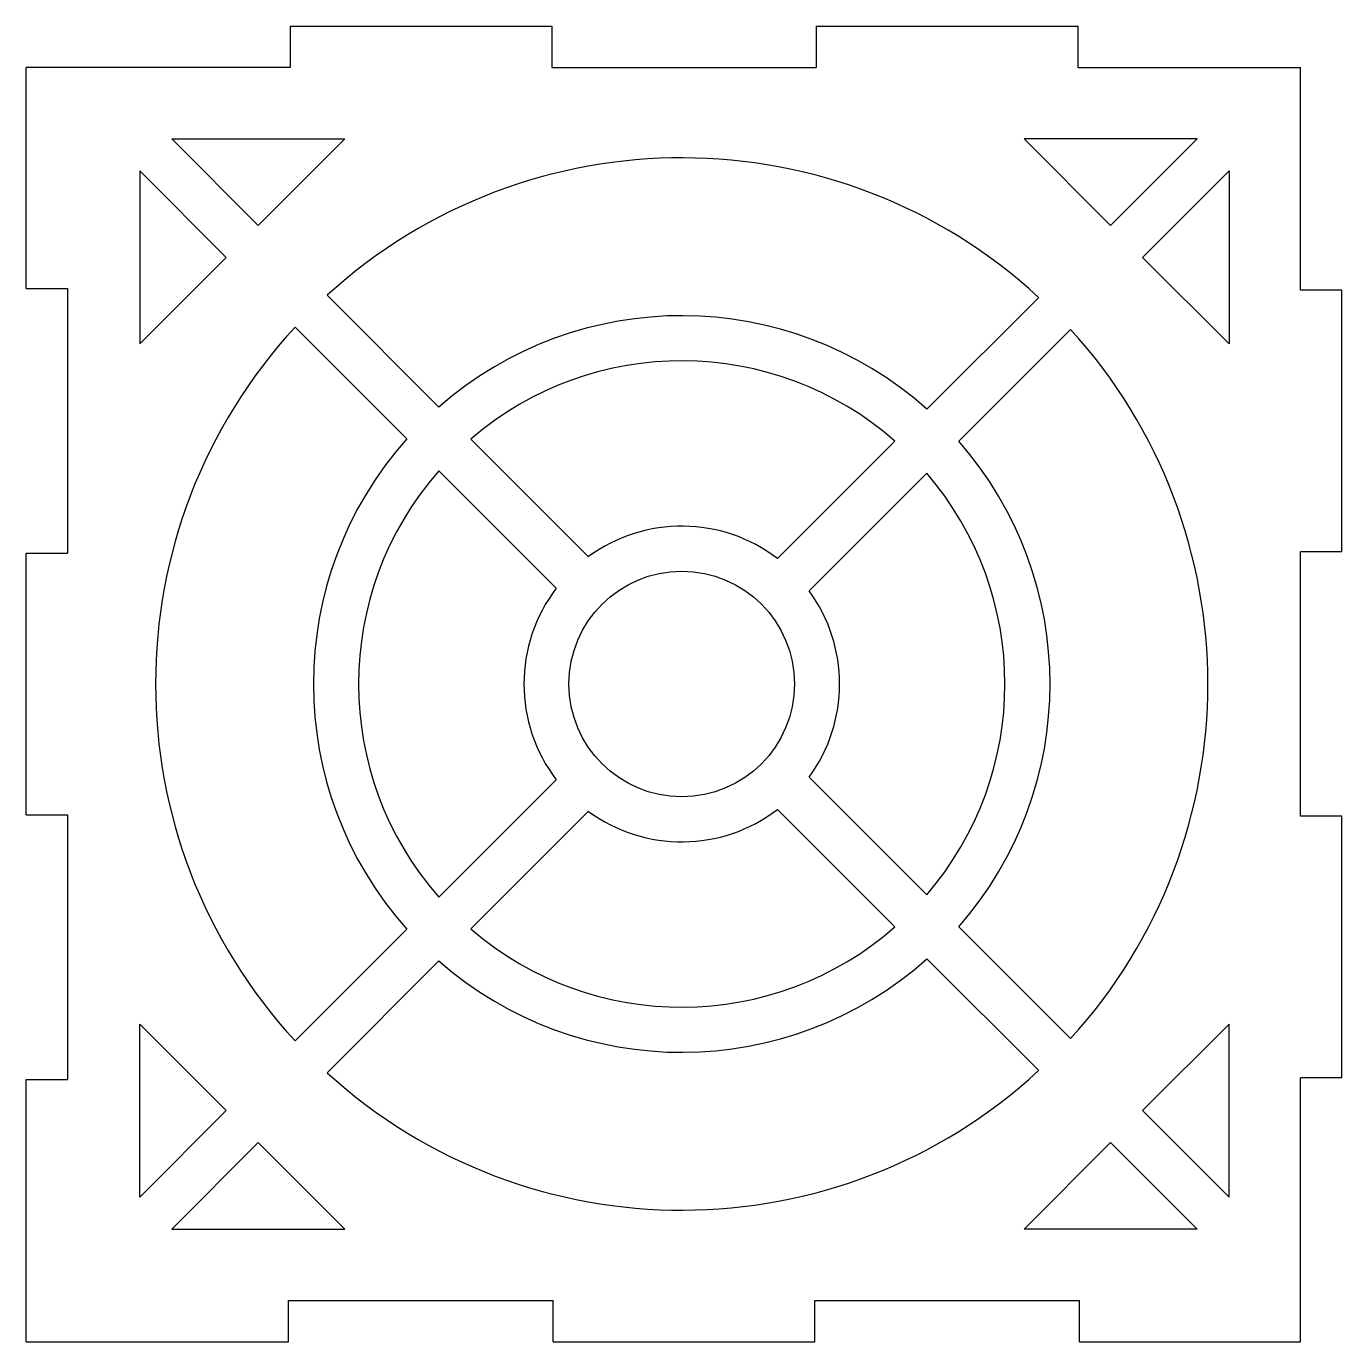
# Model space of a CAD drawing. Header units: millimetres. Extents: x 0 to 175, y 0 to 175.
import ezdxf

# ---------------------------------------------------------------- set-up
doc = ezdxf.new("R2010")
doc.units = ezdxf.units.MM

msp = doc.modelspace()

# ---------------------------------------------------------------- linework, layer by layer
at = {"color": 7, "linetype": 'Continuous', "lineweight": 25}
for p, q in [((35.1, 175), (35.1, 169.5)), ((35.1, 175), (69.9, 175)), ((69.9, 175), (69.9, 169.5)), ((105.1, 175), (105.1, 169.5)), ((105.1, 175), (139.9, 175)), ((139.9, 175), (139.9, 169.5)), ((0, 140.1), (0, 169.5)), ((35.1, 169.5), (0, 169.5)), ((69.9, 169.5), (105.1, 169.5)), ((139.9, 169.5), (169.5, 169.5)), ((169.5, 139.9), (169.5, 169.5)), ((30.85, 148.5), (19.34, 160.01)), ((19.34, 160.01), (42.37, 160.01)), ((42.37, 160.01), (30.85, 148.5)), ((155.77, 160.01), (132.74, 160.01)), ((132.74, 160.01), (144.26, 148.5)), ((144.26, 148.5), (155.77, 160.01)), ((26.61, 144.26), (15.1, 155.77)), ((15.1, 155.77), (15.1, 132.74)), ((148.5, 144.26), (160.01, 155.77)), ((160.01, 155.77), (160.01, 132.74)), ((15.1, 132.74), (26.61, 144.26)), ((160.01, 132.74), (148.5, 144.26)), ((0, 140.1), (5.5, 140.1)), ((5.5, 140.1), (5.5, 104.9)), ((40.03, 139.21), (54.9, 124.34)), ((119.82, 124.07), (134.69, 138.93)), ((175, 139.9), (169.5, 139.9)), ((175, 105.1), (175, 139.9)), ((35.77, 134.98), (50.64, 120.12)), ((124.05, 119.8), (138.92, 134.68)), ((59.15, 120.09), (74.8, 104.44)), ((99.95, 104.19), (115.57, 119.82)), ((54.89, 115.87), (70.51, 100.24)), ((104.15, 99.91), (119.79, 115.55)), ((175, 105.1), (169.5, 105.1)), ((169.5, 69.9), (169.5, 105.1)), ((0, 70.1), (0, 104.9)), ((0, 104.9), (5.5, 104.9)), ((54.89, 59.13), (70.51, 74.76)), ((104.15, 75.09), (119.79, 59.45)), ((0, 70.1), (5.5, 70.1)), ((5.5, 70.1), (5.5, 34.9)), ((59.15, 54.91), (74.8, 70.56)), ((99.95, 70.81), (115.57, 55.18)), ((175, 69.9), (169.5, 69.9)), ((175, 35.1), (175, 69.9)), ((35.77, 40.02), (50.64, 54.88)), ((124.05, 55.2), (138.92, 40.32)), ((119.82, 50.93), (134.69, 36.07)), ((40.03, 35.79), (54.9, 50.66)), ((15.1, 42.26), (26.61, 30.74)), ((15.1, 19.23), (15.1, 42.26)), ((160.01, 42.26), (148.5, 30.74)), ((160.01, 19.23), (160.01, 42.26)), ((175, 35.1), (169.5, 35.1)), ((169.5, 0), (169.5, 35.1)), ((0, 0), (0, 34.9)), ((0, 34.9), (5.5, 34.9)), ((26.61, 30.74), (15.1, 19.23)), ((148.5, 30.74), (160.01, 19.23)), ((30.85, 26.5), (19.34, 14.99)), ((42.37, 14.99), (30.85, 26.5)), ((132.74, 14.99), (144.26, 26.5)), ((144.26, 26.5), (155.77, 14.99)), ((19.34, 14.99), (42.37, 14.99)), ((155.77, 14.99), (132.74, 14.99)), ((34.9, 5.5), (70.1, 5.5)), ((34.9, 0), (34.9, 5.5)), ((70.1, 0), (70.1, 5.5)), ((104.9, 5.5), (140.1, 5.5)), ((104.9, 0), (104.9, 5.5)), ((140.1, 0), (140.1, 5.5)), ((0, 0), (34.9, 0)), ((70.1, 0), (104.9, 0)), ((140.1, 0), (169.5, 0))]:
    msp.add_line(p, q, dxfattribs=at)
msp.add_circle((87.2, 87.5), 15, dxfattribs=at)
for radius, start, end in [(70, 47.2852, 132.3726), (49, 48.2654, 131.2452), (70, 137.2852, 222.7148), (70, 317.6274, 42.3726), (43, 48.7217, 130.7203), (49, 138.2654, 221.7346), (49, 318.7548, 41.2452), (43, 138.7217, 221.2783), (43, 319.2797, 40.7203), (21, 52.6378, 126.2105), (21, 142.6378, 217.3622), (21, 323.7895, 36.2105), (21, 233.7895, 307.3622), (43, 229.2797, 311.2783), (49, 228.7548, 311.7346), (70, 227.6274, 312.7148)]:
    msp.add_arc((87.2, 87.5), radius, start, end, dxfattribs=at)

doc.saveas('drawing.dxf')
